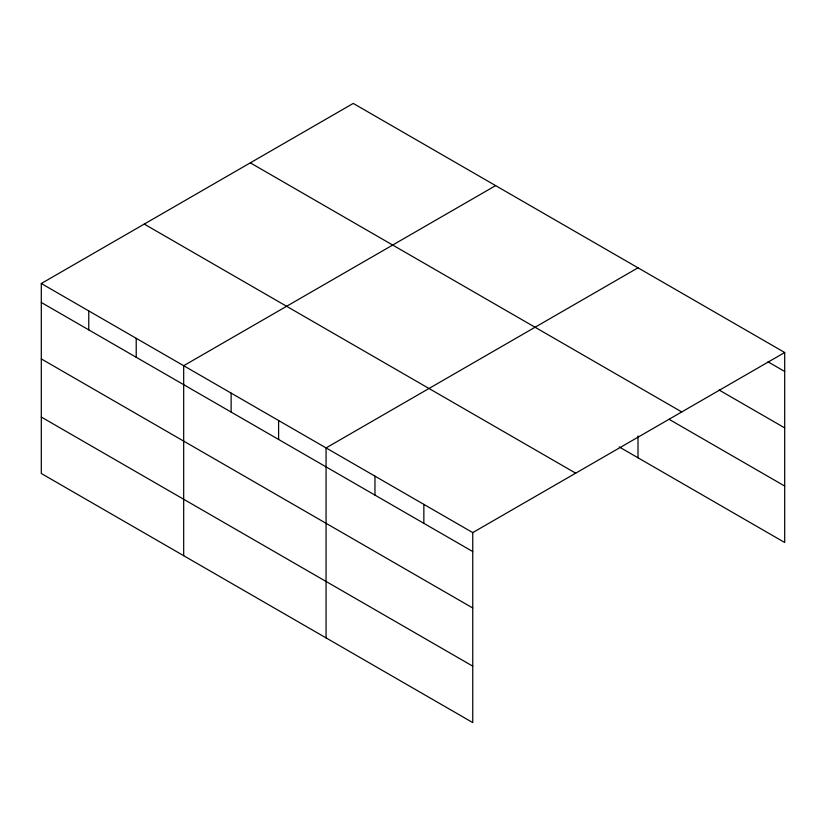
<?xml version="1.0" encoding="UTF-8"?>
<svg xmlns="http://www.w3.org/2000/svg" width="826" height="826" viewBox="0 0 826 826"><rect width="100%" height="100%" fill="white"/><g stroke="black" fill="none" stroke-linecap="round" stroke-linejoin="round"><path stroke-width="1.24" d="M472.751 607.998L472.751 532.605L41.3 283.514L41.3 473.494L472.751 722.585L472.751 607.998L41.3 358.907M619.242 446.959L784.7 542.486L784.7 352.506L353.249 103.415L41.3 283.514M495.631 185.613L183.682 365.712L183.682 555.692M638.002 267.82L326.063 447.919L326.063 637.899M472.751 532.605L784.7 352.506M768.025 361.84L784.7 371.463M719.136 390.048L784.7 427.899M250.309 162.846L681.76 411.947M669.122 419.319L784.7 486.049M144.24 224.083L575.691 473.174M41.3 302.471L472.751 551.562M41.3 417.058L472.751 666.148M638.002 435.994L638.002 457.79M423.852 504.376L423.852 523.333M374.963 476.148L374.963 495.104M278.599 420.517L278.599 439.473M231.135 393.114L231.135 412.071M136.218 338.309L136.218 357.266M88.764 310.917L88.764 329.863"/></g></svg>
